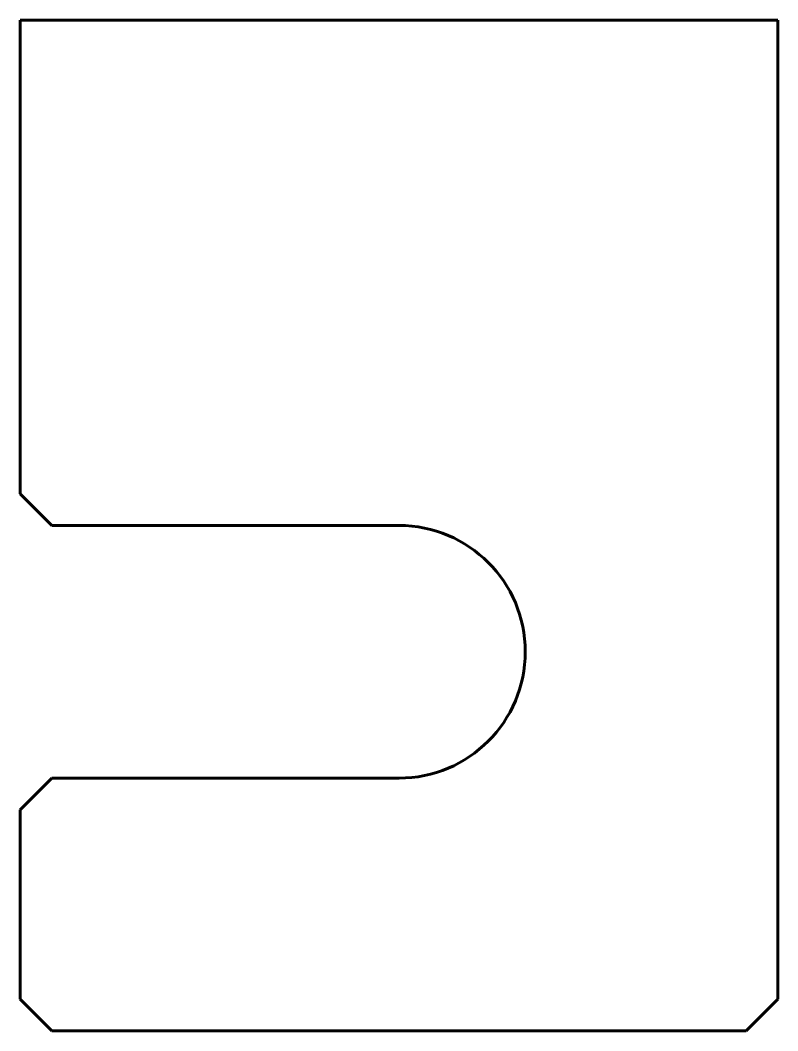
# Model space of a CAD drawing. Header units: millimetres. Extents: x 0 to 120, y 0 to 160.
import ezdxf

# ---------------------------------------------------------------- set-up
doc = ezdxf.new("R2010")
doc.units = ezdxf.units.MM
doc.linetypes.add('K5LT_BASIC', pattern=[0])

msp = doc.modelspace()

# ---------------------------------------------------------------- linework, layer by layer
at = {"color": 150, "linetype": 'K5LT_BASIC', "lineweight": 60, "true_color": 0x0080ff}
for p, q in [((0, 160), (0, 85)), ((120, 160), (0, 160)), ((120, 5), (120, 160)), ((0, 85), (5, 80)), ((5, 80), (60, 80)), ((5, 40), (0, 35)), ((60, 40), (5, 40)), ((0, 35), (0, 5)), ((0, 5), (5, 0)), ((115, 0), (120, 5)), ((5, 0), (115, 0))]:
    msp.add_line(p, q, dxfattribs=at)
msp.add_arc((60, 60), 20, 270, 90, dxfattribs=at)

doc.saveas('drawing.dxf')
